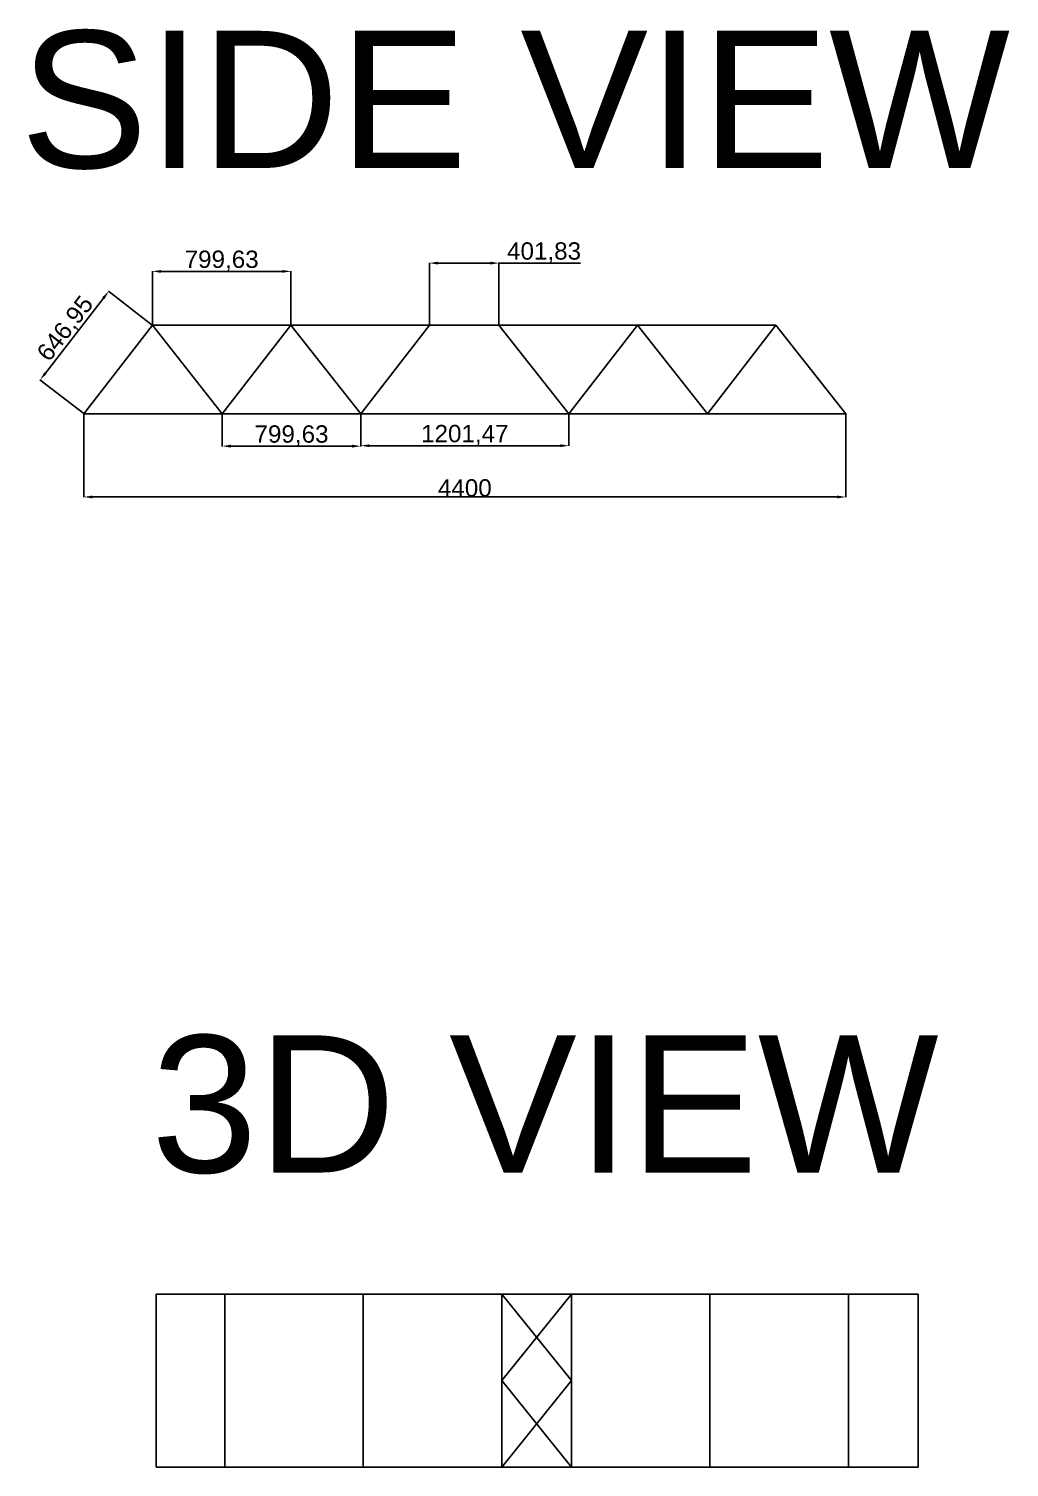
# Model space of a CAD drawing. Header units: metres. Extents: x 8981 to 24885, y 4920 to 21627.
# Drawn here: x 9304 to 14965, y 5067 to 13373 of the extents above; entities that cross this region are included whole.
import ezdxf

# ---------------------------------------------------------------- set-up
doc = ezdxf.new("R2010")
doc.units = ezdxf.units.M
for name, color, linetype in [('beam', 5, 'Continuous'), ('deck', 1, 'Continuous'), ('dimensions', 46, 'Continuous')]:
    doc.layers.add(name, color=color, linetype=linetype)
doc.styles.get("Standard").update_dxf_attribs({"font": 'arial.ttf'})
doc.dimstyles.new('ISO-25', dxfattribs={"dimtxt": 100, "dimasz": 50, "dimexe": 1.25, "dimexo": 0.625, "dimtad": 1, "dimtxsty": 'Standard', "dimcen": 2.5, "dimadec": 0, "dimazin": 0, "dimtfac": 1, "dimtmove": 0, "dimatfit": 3, "dimfxl": 1, "dimarcsym": 0})

# ---------------------------------------------------------------- blocks, each defined once
blk = doc.blocks.new('*D1')
at = {"layer": 'Defpoints', "color": 0, "transparency": 16777216}
for p in [(9621.4, 11150.1), (14021.4, 11150.1), (14021.4, 10669.2)]:
    blk.add_point(p, dxfattribs=at)
at = {"layer": 'dimensions', "color": 0, "lineweight": -2, "transparency": 16777216}
for p, q in [((9621.4, 11149.5), (9621.4, 10667.9)), ((14021.4, 11149.5), (14021.4, 10667.9)), ((9671.4, 10669.2), (13971.4, 10669.2))]:
    blk.add_line(p, q, dxfattribs=at)
at = {"layer": 'dimensions', "color": 0, "transparency": 16777216}
for points in [[(9671.4, 10677.5), (9671.4, 10660.9), (9621.4, 10669.2)], [(13971.4, 10677.5), (13971.4, 10660.9), (14021.4, 10669.2)]]:
    blk.add_solid(points, dxfattribs=at)
at = {"layer": 'dimensions', "color": 0, "transparency": 16777216, "insert": (11821.4, 10720.9), "char_height": 100, "attachment_point": 5}
blk.add_mtext('4400', dxfattribs=at)
blk = doc.blocks.new('*D2')
at = {"layer": 'Defpoints', "color": 0, "transparency": 16777216}
for p in [(9765.4, 11856.8), (10017.5, 11661.6), (9621.4, 11150.1)]:
    blk.add_point(p, dxfattribs=at)
at = {"layer": 'dimensions', "color": 0, "lineweight": -2, "transparency": 16777216}
for p, q in [((9399.9, 11384.8), (9734.8, 11817.3)), ((10017, 11662), (9764.4, 11857.6)), ((9620.9, 11150.5), (9368.3, 11346))]:
    blk.add_line(p, q, dxfattribs=at)
at = {"layer": 'dimensions', "color": 0, "transparency": 16777216}
for points in [[(9728.2, 11822.4), (9741.4, 11812.2), (9765.4, 11856.8)], [(9393.3, 11389.9), (9406.5, 11379.7), (9369.3, 11345.3)]]:
    blk.add_solid(points, dxfattribs=at)
at = {"layer": 'dimensions', "color": 0, "transparency": 16777216, "insert": (9519.3, 11638.2), "char_height": 100, "attachment_point": 5, "rotation": 52.24937}
blk.add_mtext('646,95', dxfattribs=at)
blk = doc.blocks.new('*D3')
at = {"layer": 'Defpoints', "color": 0, "transparency": 16777216}
for p in [(10817.1, 11971.8), (10017.5, 11661.6), (10817.1, 11661.6)]:
    blk.add_point(p, dxfattribs=at)
at = {"layer": 'dimensions', "color": 0, "lineweight": -2, "transparency": 16777216}
for p, q in [((10017.5, 11662.2), (10017.5, 11973.1)), ((10067.5, 11971.8), (10767.1, 11971.8)), ((10817.1, 11662.2), (10817.1, 11973.1))]:
    blk.add_line(p, q, dxfattribs=at)
at = {"layer": 'dimensions', "color": 0, "transparency": 16777216}
for points in [[(10067.5, 11980.2), (10067.5, 11963.5), (10017.5, 11971.8)], [(10767.1, 11980.2), (10767.1, 11963.5), (10817.1, 11971.8)]]:
    blk.add_solid(points, dxfattribs=at)
at = {"layer": 'dimensions', "color": 0, "transparency": 16777216, "insert": (10417.3, 12032.6), "char_height": 100, "attachment_point": 5}
blk.add_mtext('799,63', dxfattribs=at)
blk = doc.blocks.new('*D4')
at = {"layer": 'Defpoints', "color": 0, "transparency": 16777216}
for p in [(12018.6, 12019.6), (11616.7, 11661.6), (12018.6, 11661.6)]:
    blk.add_point(p, dxfattribs=at)
at = {"layer": 'dimensions', "color": 0, "lineweight": -2, "transparency": 16777216}
for p, q in [((11616.7, 11662.2), (11616.7, 12020.9)), ((11666.7, 12019.6), (11968.6, 12019.6)), ((12018.6, 11662.2), (12018.6, 12020.9)), ((12018.6, 12019.6), (12489, 12019.6))]:
    blk.add_line(p, q, dxfattribs=at)
at = {"layer": 'dimensions', "color": 0, "transparency": 16777216}
for points in [[(11666.7, 12028), (11666.7, 12011.3), (11616.7, 12019.6)], [(11968.6, 12028), (11968.6, 12011.3), (12018.6, 12019.6)]]:
    blk.add_solid(points, dxfattribs=at)
at = {"layer": 'dimensions', "color": 0, "transparency": 16777216, "insert": (12278.8, 12080.3), "char_height": 100, "attachment_point": 5}
blk.add_mtext('401,83', dxfattribs=at)
blk = doc.blocks.new('*D5')
at = {"layer": 'Defpoints', "color": 0, "transparency": 16777216}
for p in [(11220.7, 11150.1), (12422.1, 11150.1), (12422.1, 10965.4)]:
    blk.add_point(p, dxfattribs=at)
at = {"layer": 'dimensions', "color": 0, "lineweight": -2, "transparency": 16777216}
for p, q in [((11220.7, 11149.5), (11220.7, 10964.1)), ((12422.1, 11149.5), (12422.1, 10964.1)), ((11270.7, 10965.4), (12372.1, 10965.4))]:
    blk.add_line(p, q, dxfattribs=at)
at = {"layer": 'dimensions', "color": 0, "transparency": 16777216}
for points in [[(11270.7, 10973.7), (11270.7, 10957), (11220.7, 10965.4)], [(12372.1, 10973.7), (12372.1, 10957), (12422.1, 10965.4)]]:
    blk.add_solid(points, dxfattribs=at)
at = {"layer": 'dimensions', "color": 0, "transparency": 16777216, "insert": (11821.4, 11026.1), "char_height": 100, "attachment_point": 5}
blk.add_mtext('1201,47', dxfattribs=at)
blk = doc.blocks.new('*D6')
at = {"layer": 'Defpoints', "color": 0, "transparency": 16777216}
for p in [(10421, 11150.1), (11220.7, 11150.1), (10421, 10962.8)]:
    blk.add_point(p, dxfattribs=at)
at = {"layer": 'dimensions', "color": 0, "lineweight": -2, "transparency": 16777216}
for p, q in [((10421, 11149.5), (10421, 10961.5)), ((11220.7, 11149.5), (11220.7, 10961.5)), ((11170.7, 10962.8), (10471, 10962.8))]:
    blk.add_line(p, q, dxfattribs=at)
at = {"layer": 'dimensions', "color": 0, "transparency": 16777216}
for points in [[(10471, 10971.1), (10471, 10954.4), (10421, 10962.8)], [(11170.7, 10971.1), (11170.7, 10954.4), (11220.7, 10962.8)]]:
    blk.add_solid(points, dxfattribs=at)
at = {"layer": 'dimensions', "color": 0, "transparency": 16777216, "insert": (10820.8, 11023.5), "char_height": 100, "attachment_point": 5}
blk.add_mtext('799,63', dxfattribs=at)

msp = doc.modelspace()

# ---------------------------------------------------------------- linework, layer by layer
for p, q in [((9621.391, 11150.077), (10017.471, 11661.61)), ((10017.471, 11661.61), (10421.025, 11150.077)), ((10421.025, 11150.077), (10817.105, 11661.61)), ((10817.105, 11661.61), (11220.659, 11150.077)), ((11220.659, 11150.077), (11616.739, 11661.61)), ((12018.57, 11661.61), (12422.124, 11150.077)), ((12422.124, 11150.077), (12818.204, 11661.61)), ((12818.204, 11661.61), (13221.757, 11150.077)), ((13221.757, 11150.077), (13617.838, 11661.61)), ((13617.838, 11661.61), (14021.391, 11150.077))]:
    msp.add_line(p, q)
at = {"color": 3, "extrusion": (0, -1, -2.22045e-16)}
for p, q in [((10039.436, 6066.977), (10435.516, 6066.977, 511.533)), ((10435.516, 6066.977, 511.533), (10839.07, 6066.977)), ((10839.07, 6066.977), (11235.15, 6066.977, 511.533)), ((11235.15, 6066.977, 511.533), (11638.703, 6066.977)), ((11638.703, 6066.977), (12034.784, 6066.977, 511.533)), ((12436.615, 6066.977, 511.533), (12840.168, 6066.977)), ((12840.168, 6066.977), (13236.249, 6066.977, 511.533)), ((13236.249, 6066.977, 511.533), (13639.802, 6066.977)), ((13639.802, 6066.977), (14035.882, 6066.977, 511.533)), ((14035.882, 6066.977, 511.533), (14439.436, 6066.977)), ((10039.436, 5066.977), (10435.516, 5066.977, 511.533)), ((10435.516, 5066.977, 511.533), (10839.07, 5066.977)), ((10839.07, 5066.977), (11235.15, 5066.977, 511.533)), ((11235.15, 5066.977, 511.533), (11638.703, 5066.977)), ((11638.703, 5066.977), (12034.784, 5066.977, 511.533)), ((12436.615, 5066.977, 511.533), (12840.168, 5066.977)), ((12840.168, 5066.977), (13236.249, 5066.977, 511.533)), ((13236.249, 5066.977, 511.533), (13639.802, 5066.977)), ((13639.802, 5066.977), (14035.882, 5066.977, 511.533)), ((14035.882, 5066.977, 511.533), (14439.436, 5066.977))]:
    msp.add_line(p, q, dxfattribs=at)
at = {"color": 4}
for p, q in [((10435.516, 6066.977, 511.533), (10435.516, 5066.977, 511.533)), ((11235.15, 5066.977, 511.533), (11235.15, 6066.977, 511.533)), ((12034.784, 6066.977, 511.533), (12034.784, 5066.977, 511.533)), ((12436.615, 5566.977, 511.533), (12034.784, 6066.977, 511.533)), ((12034.784, 5566.977, 511.533), (12436.615, 6066.977, 511.533)), ((12436.615, 6066.977, 511.533), (12436.615, 5066.977, 511.533)), ((13236.249, 6066.977, 511.533), (13236.249, 5066.977, 511.533)), ((14035.882, 6066.977, 511.533), (14035.882, 5066.977, 511.533)), ((12034.784, 5066.977, 511.533), (12436.615, 5566.977, 511.533)), ((12436.615, 5066.977, 511.533), (12034.784, 5566.977, 511.533))]:
    msp.add_line(p, q, dxfattribs=at)
at = {"layer": 'beam'}
msp.add_line((10017.471, 11661.61), (13617.838, 11661.61), dxfattribs=at)
at = {"layer": 'beam', "color": 5, "extrusion": (0, -1, -2.22045e-16)}
for p, q in [((10435.516, 6066.977, 511.533), (14035.882, 6066.977, 511.533)), ((10435.516, 5066.977, 511.533), (14035.882, 5066.977, 511.533))]:
    msp.add_line(p, q, dxfattribs=at)
at = {"layer": 'deck'}
msp.add_line((14021.391, 11150.077), (9621.391, 11150.077), dxfattribs=at)
at = {"layer": 'deck', "color": 1, "extrusion": (0, -1, -2.22045e-16)}
for p, q in [((14439.436, 6066.977), (10039.436, 6066.977)), ((14439.436, 5066.977), (10039.436, 5066.977))]:
    msp.add_line(p, q, dxfattribs=at)
at = {"layer": 'deck', "color": 1}
for p, q in [((10039.436, 6066.977), (10039.436, 5066.977)), ((14439.436, 6066.977), (14439.436, 5066.977))]:
    msp.add_line(p, q, dxfattribs=at)

# ---------------------------------------------------------------- texts
for s, p in [('SIDE VIEW', (9253.396, 12569.069)), (' 3D VIEW', (9702.077, 6768.664))]:
    msp.add_text(s, height=791.7734).set_placement(p)

# ---------------------------------------------------------------- dimensions: what is measured, and where the dimension line sits
at = {"layer": 'dimensions'}
for base, p1, p2, picture, middle in [((12018.57, 12019.617), (11616.739, 11661.61), (12018.57, 11661.61), '*D4', (12278.779, 12080.338)), ((10817.105, 11971.834), (10017.471, 11661.61), (10817.105, 11661.61), '*D3', (10417.288, 12032.554)), ((14021.391, 10669.188), (9621.391, 11150.077), (14021.391, 11150.077), '*D1', (11821.391, 10720.87)), ((10421.025, 10962.769), (11220.659, 11150.077), (10421.025, 11150.077), '*D6', (10820.842, 11023.49)), ((12422.1236, 10965.38085), (11220.65859, 11150.07732), (12422.1236, 11150.07732), '*D5', (11821.3911, 11026.10135))]:
    dim = msp.add_linear_dim(base=base, p1=p1, p2=p2, dimstyle='ISO-25', dxfattribs=at)
    dim.commit()
    dim.dimension.update_dxf_attribs({"geometry": picture, "text_midpoint": middle})
dim = msp.add_aligned_dim(p1=(9621.391, 11150.077), p2=(10017.471, 11661.61), distance=318.802, dimstyle='ISO-25', dxfattribs=at)
dim.commit()
dim.dimension.update_dxf_attribs({"geometry": '*D2', "text_midpoint": (9519.35, 11638.197)})

doc.saveas('drawing.dxf')
